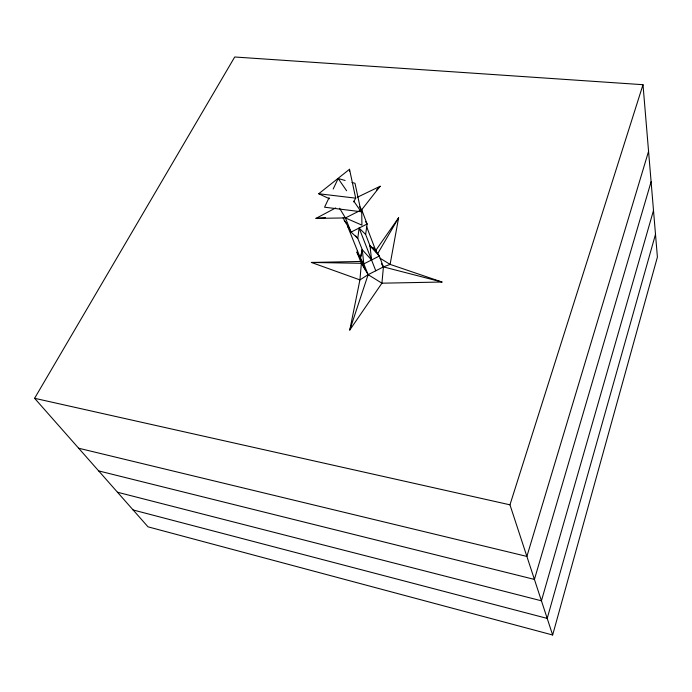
<?xml version="1.0" encoding="UTF-8"?>
<svg xmlns="http://www.w3.org/2000/svg" width="692" height="692" viewBox="0 0 692 692"><rect width="100%" height="100%" fill="white"/><g stroke="black" fill="none" stroke-linecap="round" stroke-linejoin="round"><path stroke-width="1.04" d="M370.774 247.779L365.627 234.45L359.113 228.049L357.773 238.359L362.288 249.751L371.569 259.976L370.021 245.885L375.721 250.521L372.884 247.364M365.627 234.45L367.115 224.018L361.7 209.762L359.485 206.398M375.453 250.867L398.609 217.816L390.098 264.396L383.429 266.904L368.127 274.663L359.927 279.888L349.771 330.041L381.923 283.192L383.429 266.904L379.303 256.057L374.709 248.956M380.02 258.185L390.098 264.396L442.006 282.025L381.923 283.192L368.127 274.663L361.371 263.297L357.02 252.502L357.435 250.59M360.402 258.168L362.262 249.725L360.402 258.168L360.177 256.057M552.649 635.005L657.4 257.078L642.998 84.701L234.718 56.995L34.6 398.298L148.001 526.828L552.649 635.005L509.961 504.823L642.998 84.701M655.497 234.32L547.208 618.414L133.124 509.969M653.499 210.429L541.438 600.812L117.476 492.237M651.103 181.754L534.423 579.42L98.645 470.897M648.56 151.349L526.88 556.42L78.637 448.217M349.771 330.041L368.127 274.663L363.819 263.894L357.02 252.502M329.098 197.635L324.565 207.202L361.094 211.735L354.996 183.293L352.029 182.446M333.181 189.028L338.172 178.51L345.1 180.482M353.612 201.874L355.697 198.154L349.512 169.28L318.727 193.751L329.47 198.777M377.443 254.059L398.609 217.816M335.672 207.946L315.976 218.387L345.429 217.937L361.7 209.762L380.159 186.252L357.271 197.298M376.474 190.144L380.159 186.252M315.976 218.387L325.525 217.643M311.383 262.458L361.371 263.297L359.927 279.888L311.383 262.458L360.644 261.455M318.727 193.751L355.697 198.154M34.6 398.298L509.961 504.823M442.006 282.025L383.429 266.904L381.396 263.756M339.573 208.249L345.429 217.937L361.925 225.134L361.7 209.762M370.021 245.885L379.303 256.057L363.819 263.894L362.262 249.725M348.976 227.936L347.626 226.327L364.736 268.954M355.749 235.955L357.773 238.359L351.086 232.088L343.05 217.798M344.192 220.627L346.208 223.049M338.172 178.51L346.614 190.75M353.854 201.242L361.094 211.735M365.558 221.63L367.115 224.018L351.086 232.088L345.429 217.937M359.113 228.049L375.782 270.788M366.544 226.474L376.483 252.502M349.512 169.28L349.538 171.391"/></g></svg>
